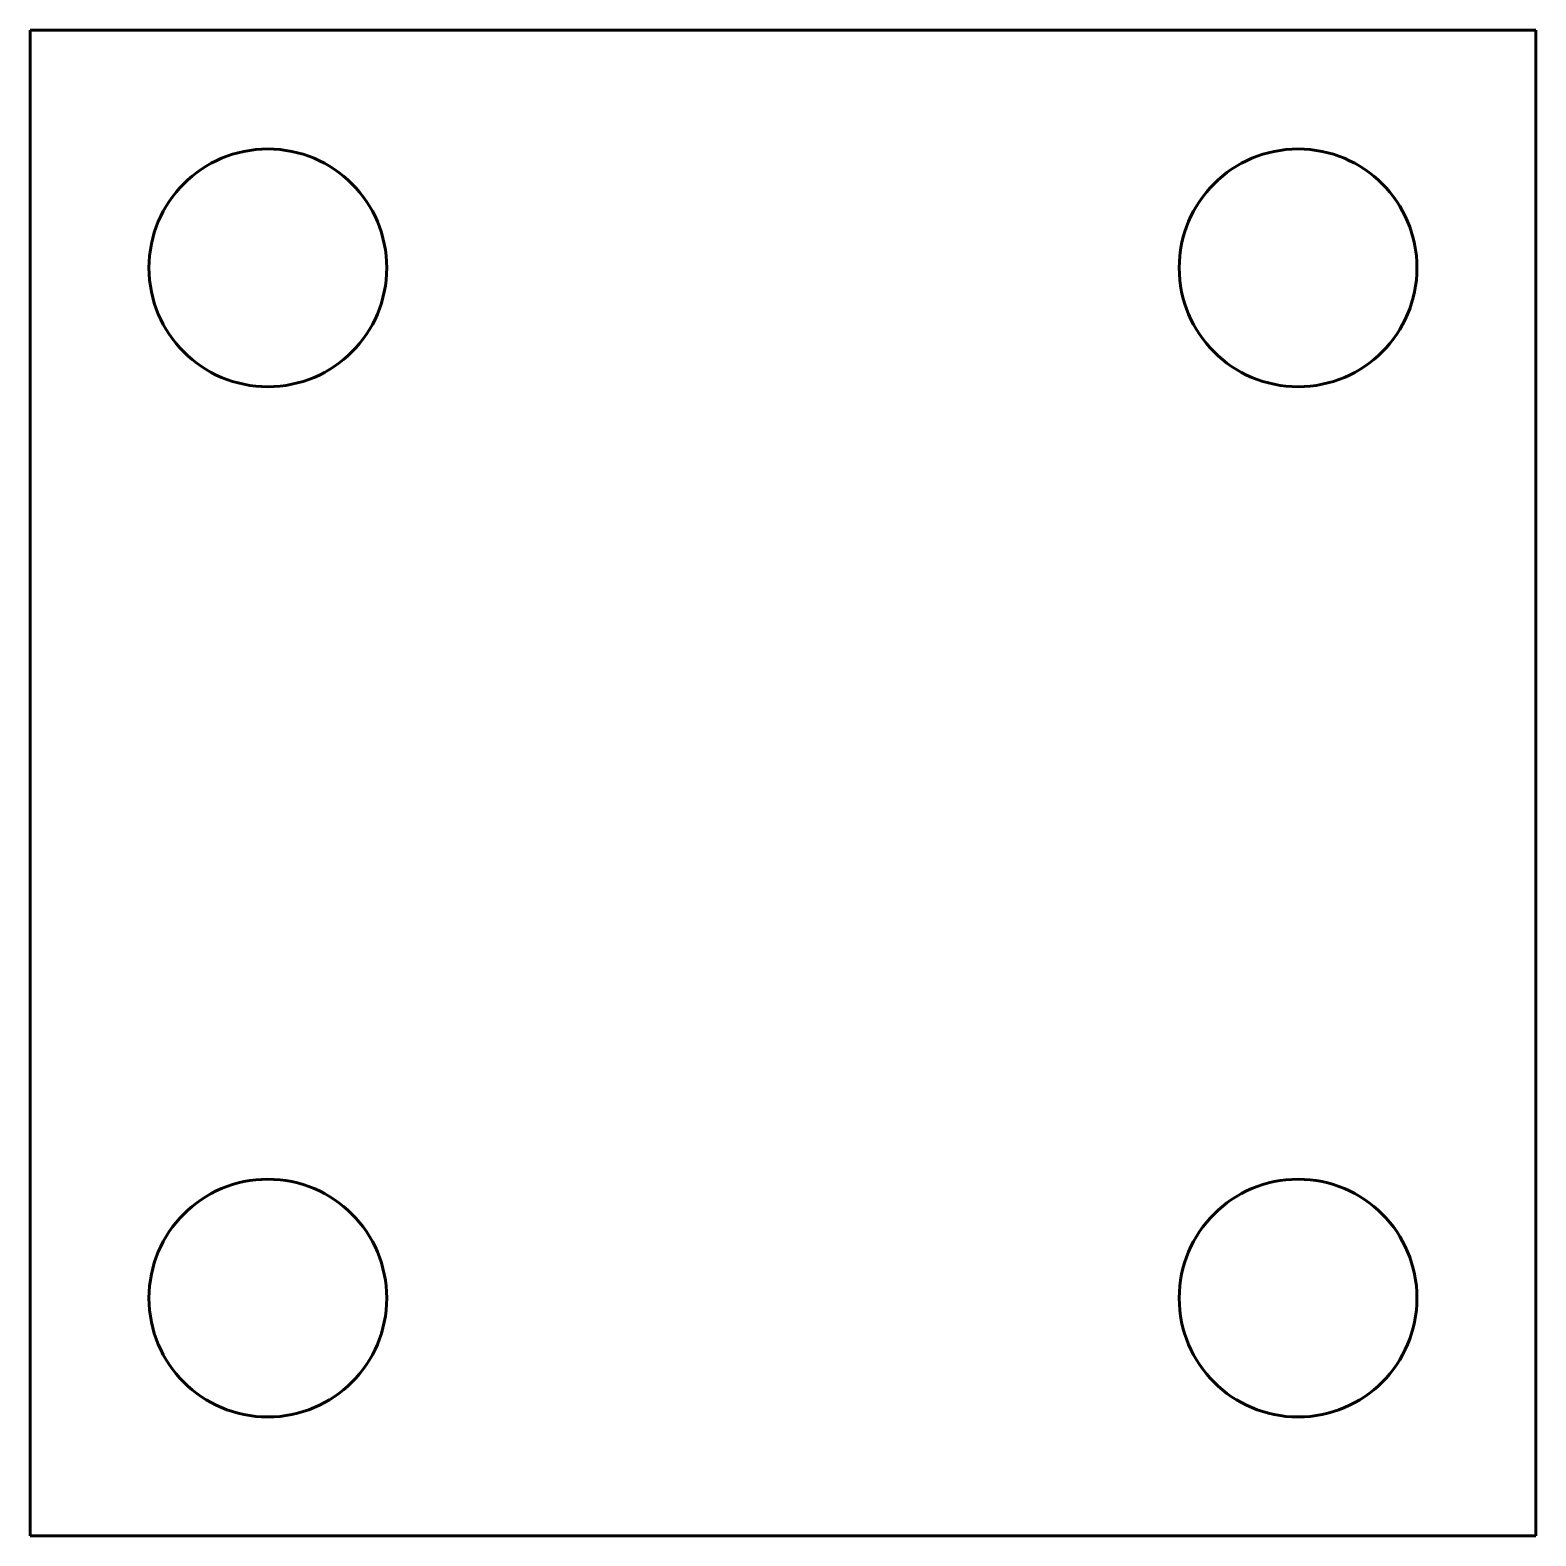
# Model space of a CAD drawing. Header units: millimetres. Extents: x -15.8 to 22.2, y -15.3 to 22.7.
import ezdxf

# ---------------------------------------------------------------- set-up
doc = ezdxf.new("R2010")
doc.units = ezdxf.units.MM
doc.linetypes.add('K5LT_BASIC', pattern=[0])

# ---------------------------------------------------------------- blocks, each defined once
blk = doc.blocks.new('U0')
at = {"color": 150, "linetype": 'K5LT_BASIC', "lineweight": 60, "true_color": 0x0080ff}
for p, q in [((-15.815, 22.715), (22.185, 22.715)), ((-15.815, -15.285), (-15.815, 22.715)), ((22.185, 22.715), (22.185, -15.285)), ((22.185, -15.285), (-15.815, -15.285))]:
    blk.add_line(p, q, dxfattribs=at)

msp = doc.modelspace()

# ---------------------------------------------------------------- linework, layer by layer
at = {"color": 150, "linetype": 'K5LT_BASIC', "lineweight": 60, "true_color": 0x0080ff}
for centre in [(-9.815, 16.715), (16.185, 16.715), (-9.815, -9.285), (16.185, -9.285)]:
    msp.add_circle(centre, 3, dxfattribs=at)

# ---------------------------------------------------------------- block references
msp.add_blockref('U0', (0, 0))

doc.saveas('drawing.dxf')
